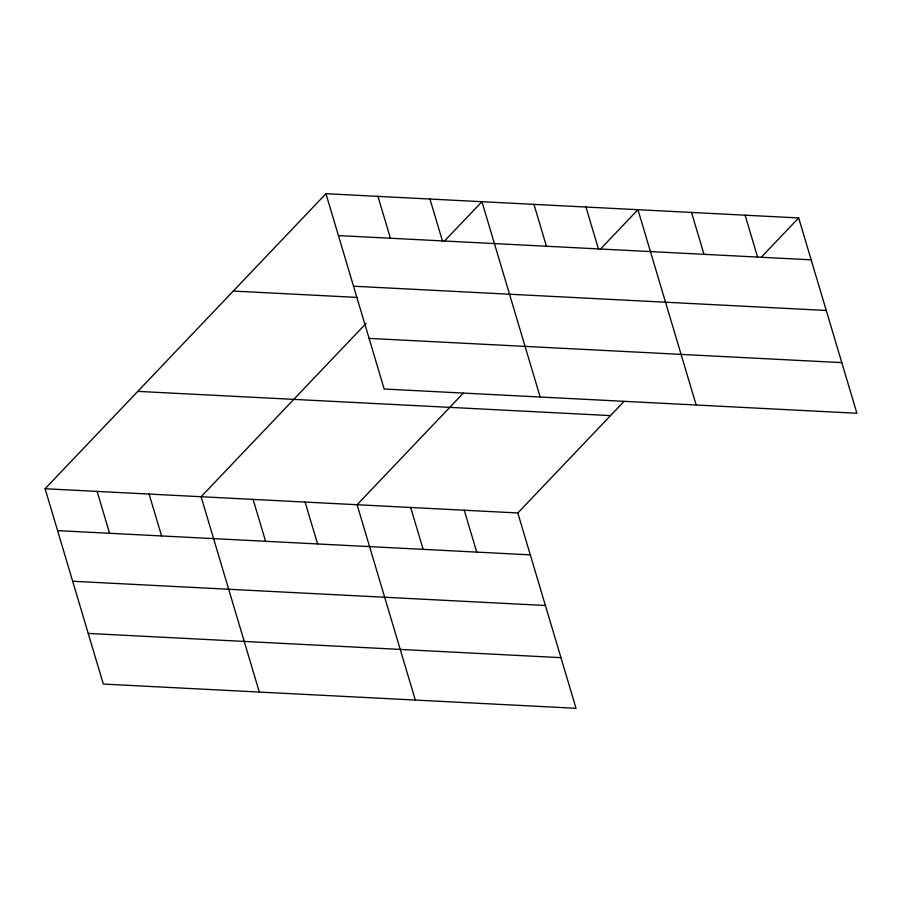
<?xml version="1.0" encoding="UTF-8"?>
<svg xmlns="http://www.w3.org/2000/svg" width="902" height="902" viewBox="0 0 902 902"><rect width="100%" height="100%" fill="white"/><g stroke="black" fill="none" stroke-linecap="round" stroke-linejoin="round"><path stroke-width="1.35" d="M624.004 401.424L517.816 512.967L576.051 708.296L103.324 684.066L45.1 488.737L325.949 193.704L798.676 217.934L856.9 413.263L384.184 389.021L325.949 193.704M366.122 323.378L201.101 496.731L259.325 692.059M444.291 241.251L481.95 201.698L540.174 397.027M463.278 393.182L357.091 504.737L415.326 700.053M600.292 249.245L637.951 209.692L696.175 405.021M761.017 257.487L798.676 217.934M338.43 235.58L811.157 259.821M353.528 286.216L826.255 310.457M233.268 291.064L356.944 297.401M369.087 338.385L841.803 362.627M137.78 391.378L610.496 415.608M45.1 488.737L517.816 512.967M57.581 530.624L530.308 554.854M72.679 581.26L545.406 605.49M88.238 633.429L560.954 657.659M745.097 215.195L757.579 257.07M691.518 212.444L704.011 254.33M585.95 207.032L598.432 248.918M533.95 204.359L546.432 246.246M429.95 199.038L442.431 240.913M377.949 196.365L390.431 238.252M464.248 510.228L476.73 552.103M410.669 507.476L423.162 549.363M305.101 502.064L317.583 543.951M253.101 499.404L265.583 541.279M149.101 494.07L161.582 535.946M97.1 491.398L109.582 533.285"/></g></svg>
